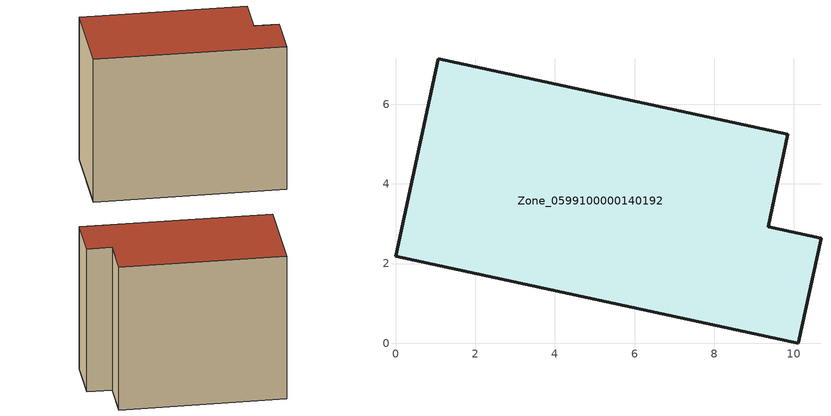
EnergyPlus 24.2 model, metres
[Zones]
Zone_0599100000140192
 floor ground (C_G): 0,2.18 1.07,7.14 9.85,5.25 9.35,2.92 10.68,2.63 10.11,0 z0
 wall outside (C_F): 1.07,7.14 0,2.18 10.11,0 10.68,2.63 9.35,2.92 9.85,5.25 1.07,7.14 z0:8.44
 roof outside (C_R): 0,2.18 10.11,0 10.68,2.63 9.35,2.92 9.85,5.25 1.07,7.14 z8.44
[BUILDING]
Pand.0599100000140192: North Axis=0; Terrain=City; Loads Convergence Tolerance Value=0.04; Temperature Convergence Tolerance Value=0.4; Solar Distribution=FullExterior; Maximum Number of Warmup Days=25; Minimum Number of Warmup Days=1
[Site:Location]
Rotterdam.The.Hague.AP_ZH_NLD Design_Conditions: Latitude=51.96; Longitude=4.45; Time Zone=1; Elevation=-4.5
[SITE:GROUNDTEMPERATURE:BUILDINGSURFACE]
18, 18, 18, 18, 18, 18, 18, 18, 18, 18, 18, 18
[MATERIAL] Thermal Absorptance=0.9; Solar Absorptance=0.7; Visible Absorptance=0.7
Name | Roughness | Thickness | Conductivity | Density | Specific Heat
G.TC.1975-1991 | MediumSmooth | 0.15 | 0.288461 | 540 | 1210
F.TC.1975-1991 | Rough | 0.3 | 0.230769 | 1920 | 840
R.TC.1975-1991 | MediumRough | 0.2 | 0.153846 | 1500 | 1000
[CONSTRUCTION]
C_G: G.TC.1975-1991
C_F: F.TC.1975-1991
C_R: R.TC.1975-1991
[ZONE]
Zone_0599100000140192: Type=1; Multiplier=1; Ceiling Height=Autocalculate; Volume=Autocalculate; Floor Area=autocalculate; Part of Total Floor Area=Yes
[ZONEINFILTRATION:DESIGNFLOWRATE]
Infil_Zone_0599100000140192: Zone or ZoneList or Space or SpaceList=Zone_0599100000140192; Schedule=AlwaysOn; Design Flow Rate Calculation Method=Flow/Area; Flow Rate per Floor Area=0.003; Constant Term Coefficient=1; Temperature Term Coefficient=0; Velocity Term Coefficient=0; Velocity Squared Term Coefficient=0
[HVACTEMPLATE:ZONE:IDEALLOADSAIRSYSTEM]
Zone_0599100000140192: Maximum Heating Supply Air Temperature=50; Minimum Cooling Supply Air Temperature=13; Maximum Heating Supply Air Humidity Ratio=0.0156; Minimum Cooling Supply Air Humidity Ratio=0.0077; Heating Limit=NoLimit; Cooling Limit=NoLimit; Dehumidification Control Type=ConstantSensibleHeatRatio; Cooling Sensible Heat Ratio=0.7; Dehumidification Setpoint=60; Humidification Control Type=None; Humidification Setpoint=30; Outdoor Air Method=None; Outdoor Air Flow Rate per Person=0.00944; Outdoor Air Flow Rate per Zone Floor Area=0; Outdoor Air Flow Rate per Zone=0; Demand Controlled Ventilation Type=None; Outdoor Air Economizer Type=NoEconomizer; Heat Recovery Type=None; Sensible Heat Recovery Effectiveness=0.7; Latent Heat Recovery Effectiveness=0.65
[ZONECONTROL:THERMOSTAT]
ThermostatControl_Zone_0599100000140192: Zone or ZoneList=Zone_0599100000140192; Control Type Schedule=DualSetpointControlType; Control 1=Thermostat_Zone_0599100000140192; Temperature Difference Between Cutout And Setpoint=0
[THERMOSTATSETPOINT:DUALSETPOINT]
Thermostat_Zone_0599100000140192: Heating Setpoint Temperature Schedule=HeatingSetpoint_Zone_0599100000140192; Cooling Setpoint Temperature Schedule=CoolingSetpoint_Zone_0599100000140192
[SCHEDULE:COMPACT]
HeatingSetpoint_Zone_0599100000140192: Through: 12/31, For: AllDays, Until: 24:00, 21
CoolingSetpoint_Zone_0599100000140192: Through: 12/31, For: AllDays, Until: 24:00, 24
DualSetpointControlType: Through: 12/31, For: AllDays, Until: 24:00, 4
AlwaysOn: Through: 12/31, For: AllDays, Until: 24:00, 1
